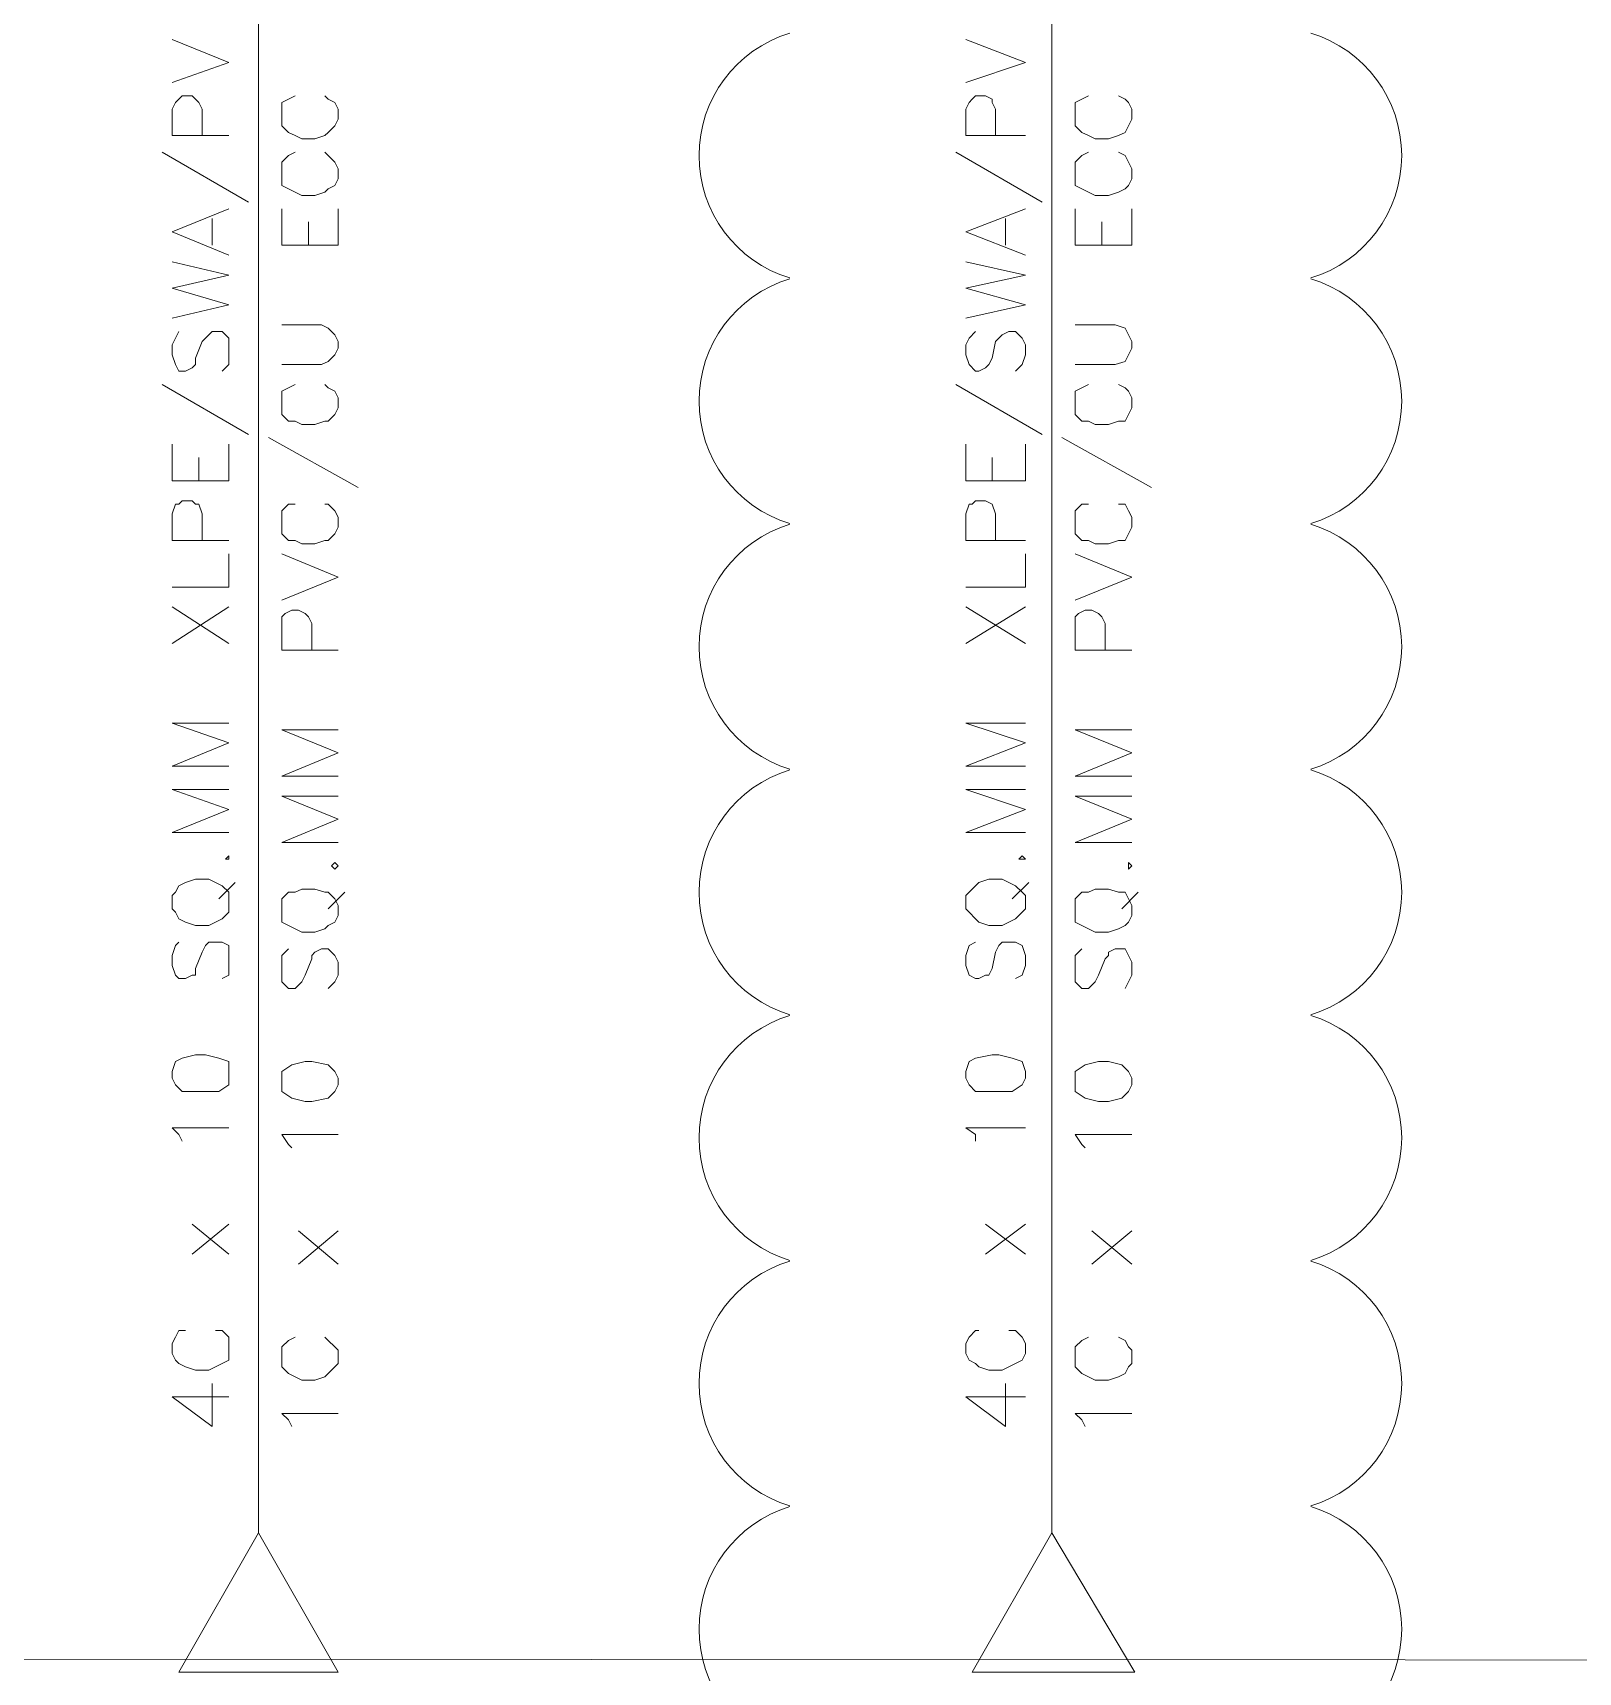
# Model space of a CAD drawing. Header units: inches. Extents: x 0.2 to 10.8, y 0.5 to 8.
# Drawn here: x 1.702 to 2.478, y 4.475 to 5.298 of the extents above; entities that cross this region are included whole.
import ezdxf

# ---------------------------------------------------------------- set-up
doc = ezdxf.new("R2010")
doc.units = ezdxf.units.IN
doc.header["$MEASUREMENT"] = 0
doc.layers.add('PDF_Geometry', color=7, linetype='Continuous')

msp = doc.modelspace()

# ---------------------------------------------------------------- linework, layer by layer
at = {"layer": 'PDF_Geometry', "lineweight": 9}
for points in [[(1.815, 4.545), (1.815, 5.54)], [(2.21333, 4.545), (2.21333, 5.54)]]:
    msp.add_lwpolyline(points, dxfattribs=at)
at = {"layer": 'PDF_Geometry', "lineweight": 13}
for points in [[(1.77167, 5.27333), (1.8, 5.28333), (1.77167, 5.295)], [(2.17, 5.27333), (2.2, 5.28333), (2.17, 5.295)], [(1.8, 5.24667), (1.77167, 5.24667), (1.77167, 5.26), (1.77333, 5.26333), (1.775, 5.265), (1.77667, 5.26667), (1.78167, 5.26667), (1.78333, 5.265), (1.785, 5.26333), (1.78667, 5.26), (1.78667, 5.24667)], [(1.83333, 5.26667), (1.83, 5.265), (1.82667, 5.26333), (1.82667, 5.26), (1.82667, 5.255), (1.82667, 5.25167), (1.83, 5.24833), (1.83333, 5.24667), (1.83667, 5.245), (1.84333, 5.245), (1.84833, 5.24667), (1.85, 5.24833), (1.85333, 5.25167), (1.855, 5.255), (1.855, 5.26), (1.85333, 5.26333), (1.85, 5.265), (1.84833, 5.26667)], [(2.2, 5.24667), (2.17, 5.24667), (2.17, 5.26), (2.17167, 5.26333), (2.17333, 5.265), (2.175, 5.26667), (2.18, 5.26667), (2.18333, 5.265), (2.18333, 5.26333), (2.185, 5.26), (2.185, 5.24667)], [(2.23167, 5.26667), (2.22833, 5.265), (2.225, 5.26333), (2.225, 5.26), (2.225, 5.255), (2.225, 5.25167), (2.22833, 5.24833), (2.23167, 5.24667), (2.235, 5.245), (2.24167, 5.245), (2.24667, 5.24667), (2.25, 5.24833), (2.25167, 5.25167), (2.25333, 5.255), (2.25333, 5.26), (2.25167, 5.26333), (2.25, 5.265), (2.24667, 5.26667)], [(1.76667, 5.23833), (1.81, 5.21333)], [(1.83333, 5.23833), (1.83, 5.23667), (1.82667, 5.23333), (1.82667, 5.23), (1.82667, 5.225), (1.82667, 5.22167), (1.83, 5.22), (1.83333, 5.21833), (1.83667, 5.21667), (1.84333, 5.21667), (1.84833, 5.21833), (1.85, 5.22), (1.85333, 5.22167), (1.855, 5.225), (1.855, 5.23), (1.85333, 5.23333), (1.85, 5.23667), (1.84833, 5.23833)], [(2.165, 5.23833), (2.20833, 5.21333)], [(2.23167, 5.23833), (2.22833, 5.23667), (2.225, 5.23333), (2.225, 5.23), (2.225, 5.225), (2.225, 5.22167), (2.22833, 5.22), (2.23167, 5.21833), (2.235, 5.21667), (2.24167, 5.21667), (2.24667, 5.21833), (2.25, 5.22), (2.25167, 5.22167), (2.25333, 5.225), (2.25333, 5.23), (2.25167, 5.23333), (2.25, 5.23667), (2.24667, 5.23833)], [(1.8, 5.18667), (1.77167, 5.19833), (1.8, 5.21)], [(1.79167, 5.19167), (1.79167, 5.205)], [(1.855, 5.19167), (1.82667, 5.19167), (1.82667, 5.21)], [(1.855, 5.19167), (1.855, 5.21)], [(2.2, 5.18667), (2.17, 5.19833), (2.2, 5.21)], [(2.19, 5.19167), (2.19, 5.205)], [(2.25333, 5.19167), (2.225, 5.19167), (2.225, 5.21)], [(2.25333, 5.19167), (2.25333, 5.21)], [(1.84, 5.19167), (1.84, 5.20333)], [(2.23833, 5.19167), (2.23833, 5.20333)], [(1.77167, 5.155), (1.8, 5.16167), (1.77167, 5.17), (1.8, 5.17667), (1.77167, 5.18333)], [(2.17, 5.155), (2.2, 5.16167), (2.17, 5.17), (2.2, 5.17667), (2.17, 5.18333)], [(1.775, 5.14833), (1.77333, 5.145), (1.77167, 5.14167), (1.77167, 5.13667), (1.77333, 5.13167), (1.775, 5.12833), (1.77833, 5.12833), (1.78167, 5.13), (1.78333, 5.13167), (1.78333, 5.135), (1.78667, 5.14333), (1.78833, 5.145), (1.79, 5.14667), (1.79167, 5.14833), (1.79667, 5.14833), (1.8, 5.145), (1.8, 5.14167), (1.8, 5.13667), (1.8, 5.13167), (1.79667, 5.12833)], [(1.82667, 5.13167), (1.84667, 5.13167), (1.85, 5.13333), (1.85333, 5.13667), (1.855, 5.14), (1.855, 5.14333), (1.85333, 5.14667), (1.85, 5.15), (1.84667, 5.15167), (1.82667, 5.15167)], [(2.175, 5.14833), (2.17167, 5.145), (2.17, 5.14167), (2.17, 5.13667), (2.17167, 5.13167), (2.175, 5.12833), (2.17667, 5.12833), (2.18, 5.13), (2.18167, 5.13167), (2.18333, 5.135), (2.185, 5.14333), (2.18667, 5.145), (2.18833, 5.14667), (2.19167, 5.14833), (2.195, 5.14833), (2.19833, 5.145), (2.2, 5.14167), (2.2, 5.13667), (2.19833, 5.13167), (2.195, 5.12833)], [(2.225, 5.13167), (2.245, 5.13167), (2.25, 5.13333), (2.25167, 5.13667), (2.25333, 5.14), (2.25333, 5.14333), (2.25167, 5.14667), (2.25, 5.15), (2.245, 5.15167), (2.225, 5.15167)], [(1.76667, 5.12167), (1.81, 5.09667)], [(1.83333, 5.12167), (1.83, 5.12), (1.82667, 5.11833), (1.82667, 5.115), (1.82667, 5.11), (1.82667, 5.10667), (1.83, 5.10333), (1.83333, 5.10333), (1.83667, 5.10167), (1.84333, 5.10167), (1.84833, 5.10333), (1.85, 5.10333), (1.85333, 5.10667), (1.855, 5.11), (1.855, 5.115), (1.85333, 5.11833), (1.85, 5.12), (1.84833, 5.12167)], [(2.165, 5.12167), (2.20833, 5.09667)], [(2.23167, 5.12167), (2.22833, 5.12), (2.225, 5.11833), (2.225, 5.115), (2.225, 5.11), (2.225, 5.10667), (2.22833, 5.10333), (2.23167, 5.10333), (2.235, 5.10167), (2.24167, 5.10167), (2.24667, 5.10333), (2.25, 5.10333), (2.25167, 5.10667), (2.25333, 5.11), (2.25333, 5.115), (2.25167, 5.11833), (2.25, 5.12), (2.24667, 5.12167)], [(1.8, 5.07333), (1.77167, 5.07333), (1.77167, 5.09167)], [(1.8, 5.07333), (1.8, 5.09167)], [(1.82, 5.095), (1.865, 5.07)], [(2.2, 5.07333), (2.17, 5.07333), (2.17, 5.09167)], [(2.2, 5.07333), (2.2, 5.09167)], [(2.21833, 5.095), (2.26333, 5.07)], [(1.785, 5.07333), (1.785, 5.085)], [(2.18333, 5.07333), (2.18333, 5.085)], [(1.8, 5.04333), (1.77167, 5.04333), (1.77167, 5.05667), (1.77333, 5.06167), (1.775, 5.06167), (1.77667, 5.06333), (1.78167, 5.06333), (1.78333, 5.06167), (1.785, 5.06167), (1.78667, 5.05667), (1.78667, 5.04333)], [(1.83333, 5.06167), (1.83, 5.06167), (1.82667, 5.05833), (1.82667, 5.055), (1.82667, 5.05), (1.82667, 5.04667), (1.83, 5.04333), (1.83333, 5.04333), (1.83667, 5.04167), (1.84333, 5.04167), (1.84833, 5.04333), (1.85, 5.04333), (1.85333, 5.04667), (1.855, 5.05), (1.855, 5.055), (1.85333, 5.05833), (1.85, 5.06167), (1.84833, 5.06167)], [(2.2, 5.04333), (2.17, 5.04333), (2.17, 5.05667), (2.17167, 5.06167), (2.17333, 5.06167), (2.175, 5.06333), (2.18, 5.06333), (2.18333, 5.06167), (2.185, 5.05667), (2.185, 5.04333)], [(2.23167, 5.06167), (2.22833, 5.06167), (2.225, 5.05833), (2.225, 5.055), (2.225, 5.05), (2.225, 5.04667), (2.22833, 5.04333), (2.23167, 5.04333), (2.235, 5.04167), (2.24167, 5.04167), (2.24667, 5.04333), (2.25, 5.04333), (2.25167, 5.04667), (2.25333, 5.05), (2.25333, 5.055), (2.25167, 5.05833), (2.25, 5.06167), (2.24667, 5.06167)], [(1.77167, 5.02), (1.8, 5.02), (1.8, 5.03667)], [(1.82667, 5.01333), (1.855, 5.025), (1.82667, 5.03667)], [(2.17, 5.02), (2.2, 5.02), (2.2, 5.03667)], [(2.225, 5.01333), (2.25333, 5.025), (2.225, 5.03667)], [(1.77167, 4.99167), (1.8, 5.01)], [(1.77167, 5.01), (1.8, 4.99167)], [(1.855, 4.98833), (1.82667, 4.98833), (1.82667, 5.00167), (1.82667, 5.005), (1.82833, 5.00667), (1.83167, 5.00833), (1.835, 5.00833), (1.83833, 5.00667), (1.84, 5.005), (1.84167, 5.00167), (1.84167, 4.98833)], [(2.17, 4.99167), (2.2, 5.01)], [(2.17, 5.01), (2.2, 4.99167)], [(2.25333, 4.98833), (2.225, 4.98833), (2.225, 5.00167), (2.225, 5.005), (2.22667, 5.00667), (2.23, 5.00833), (2.23333, 5.00833), (2.23667, 5.00667), (2.23833, 5.005), (2.24, 5.00167), (2.24, 4.98833)], [(1.8, 4.93), (1.77167, 4.93), (1.8, 4.94167), (1.77167, 4.95167), (1.8, 4.95167)], [(1.855, 4.925), (1.82667, 4.925), (1.855, 4.93667), (1.82667, 4.94833), (1.855, 4.94833)], [(2.2, 4.93), (2.17, 4.93), (2.2, 4.94167), (2.17, 4.95167), (2.2, 4.95167)], [(2.25333, 4.925), (2.225, 4.925), (2.25333, 4.93667), (2.225, 4.94833), (2.25333, 4.94833)], [(1.8, 4.89667), (1.77167, 4.89667), (1.8, 4.90833), (1.77167, 4.91833), (1.8, 4.91833)], [(2.2, 4.89667), (2.17, 4.89667), (2.2, 4.90833), (2.17, 4.91833), (2.2, 4.91833)], [(1.855, 4.89167), (1.82667, 4.89167), (1.855, 4.90333), (1.82667, 4.915), (1.855, 4.915)], [(2.25333, 4.89167), (2.225, 4.89167), (2.25333, 4.90333), (2.225, 4.915), (2.25333, 4.915)], [(1.79833, 4.88333), (1.8, 4.88333), (1.8, 4.885), (1.79833, 4.88333)], [(2.19667, 4.88333), (2.19833, 4.88333), (2.2, 4.88333), (2.19833, 4.885), (2.19667, 4.88333)], [(1.85167, 4.88), (1.85333, 4.87833), (1.855, 4.88), (1.85333, 4.88167), (1.85167, 4.88)], [(2.25167, 4.88), (2.25167, 4.87833), (2.25333, 4.88), (2.25167, 4.88167), (2.25167, 4.88)], [(1.77167, 4.85833), (1.77333, 4.85667), (1.775, 4.85333), (1.77833, 4.85167), (1.78333, 4.85), (1.79, 4.85), (1.79333, 4.85167), (1.79667, 4.85333), (1.8, 4.85667), (1.8, 4.85833), (1.8, 4.865), (1.8, 4.86667), (1.79667, 4.87), (1.79333, 4.87167), (1.79, 4.87333), (1.78333, 4.87333), (1.77833, 4.87167), (1.775, 4.87), (1.77333, 4.86667), (1.77167, 4.865), (1.77167, 4.85833)], [(1.795, 4.86333), (1.80333, 4.87167)], [(1.82667, 4.855), (1.82667, 4.85167), (1.83, 4.85), (1.83333, 4.84833), (1.83667, 4.84667), (1.84333, 4.84667), (1.84833, 4.84833), (1.85, 4.85), (1.85333, 4.85167), (1.855, 4.855), (1.855, 4.86), (1.85333, 4.86333), (1.85, 4.86667), (1.84833, 4.86667), (1.84333, 4.86833), (1.83667, 4.86833), (1.83333, 4.86667), (1.83, 4.86667), (1.82667, 4.86333), (1.82667, 4.86), (1.82667, 4.855)], [(1.85, 4.85833), (1.85833, 4.86667)], [(2.17, 4.85833), (2.17167, 4.85667), (2.175, 4.85333), (2.17667, 4.85167), (2.18167, 4.85), (2.18833, 4.85), (2.19167, 4.85167), (2.195, 4.85333), (2.19833, 4.85667), (2.2, 4.85833), (2.2, 4.865), (2.19833, 4.86667), (2.195, 4.87), (2.19167, 4.87167), (2.18833, 4.87333), (2.18167, 4.87333), (2.17667, 4.87167), (2.175, 4.87), (2.17167, 4.86667), (2.17, 4.865), (2.17, 4.85833)], [(2.19333, 4.86333), (2.20167, 4.87167)], [(2.225, 4.855), (2.225, 4.85167), (2.22833, 4.85), (2.23167, 4.84833), (2.235, 4.84667), (2.24167, 4.84667), (2.24667, 4.84833), (2.25, 4.85), (2.25167, 4.85167), (2.25333, 4.855), (2.25333, 4.86), (2.25167, 4.86333), (2.25, 4.86667), (2.24667, 4.86667), (2.24167, 4.86833), (2.235, 4.86833), (2.23167, 4.86667), (2.22833, 4.86667), (2.225, 4.86333), (2.225, 4.86), (2.225, 4.855)], [(2.24833, 4.85833), (2.25667, 4.86667)], [(1.775, 4.84167), (1.77333, 4.84), (1.77167, 4.835), (1.77167, 4.83), (1.77333, 4.825), (1.775, 4.82333), (1.77833, 4.82333), (1.78167, 4.825), (1.78333, 4.825), (1.78333, 4.82833), (1.78667, 4.83667), (1.78833, 4.84), (1.79, 4.84167), (1.79167, 4.84167), (1.79667, 4.84167), (1.8, 4.84), (1.8, 4.835), (1.8, 4.83), (1.8, 4.825), (1.79667, 4.82333)], [(2.175, 4.84167), (2.17167, 4.84), (2.17, 4.835), (2.17, 4.83), (2.17167, 4.825), (2.175, 4.82333), (2.17667, 4.82333), (2.18, 4.825), (2.18167, 4.825), (2.18333, 4.82833), (2.185, 4.83667), (2.18667, 4.84), (2.18833, 4.84167), (2.19167, 4.84167), (2.195, 4.84167), (2.19833, 4.84), (2.2, 4.835), (2.2, 4.83), (2.19833, 4.825), (2.195, 4.82333)], [(1.83, 4.83833), (1.82667, 4.835), (1.82667, 4.83167), (1.82667, 4.825), (1.82667, 4.82167), (1.83, 4.81833), (1.83333, 4.81833), (1.835, 4.82), (1.83667, 4.82167), (1.83833, 4.825), (1.84167, 4.83333), (1.84167, 4.835), (1.84333, 4.83667), (1.84667, 4.83833), (1.85, 4.83833), (1.85333, 4.835), (1.855, 4.83167), (1.855, 4.825), (1.85333, 4.82167), (1.85, 4.81833)], [(2.22833, 4.83833), (2.225, 4.835), (2.225, 4.83167), (2.225, 4.825), (2.225, 4.82167), (2.22833, 4.81833), (2.23167, 4.81833), (2.23333, 4.82), (2.235, 4.82167), (2.23667, 4.825), (2.24, 4.83333), (2.24167, 4.835), (2.24167, 4.83667), (2.245, 4.83833), (2.25, 4.83833), (2.25167, 4.835), (2.25333, 4.83167), (2.25333, 4.825), (2.25167, 4.82167), (2.25, 4.81833)], [(1.77167, 4.77333), (1.77333, 4.77), (1.77667, 4.76667), (1.78333, 4.76667), (1.78833, 4.76667), (1.795, 4.76667), (1.8, 4.77), (1.8, 4.77333), (1.8, 4.77667), (1.8, 4.78167), (1.795, 4.78333), (1.78833, 4.785), (1.78333, 4.785), (1.77667, 4.78333), (1.77333, 4.78167), (1.77167, 4.77667), (1.77167, 4.77333)], [(2.17, 4.77333), (2.17167, 4.77), (2.175, 4.76667), (2.18333, 4.76667), (2.18667, 4.76667), (2.19333, 4.76667), (2.19833, 4.77), (2.2, 4.77333), (2.2, 4.77667), (2.19833, 4.78167), (2.19333, 4.78333), (2.18667, 4.785), (2.18333, 4.785), (2.175, 4.78333), (2.17167, 4.78167), (2.17, 4.77667), (2.17, 4.77333)], [(1.82667, 4.77), (1.82667, 4.76667), (1.83167, 4.76333), (1.83833, 4.76167), (1.84167, 4.76167), (1.85, 4.76333), (1.85333, 4.76667), (1.855, 4.77), (1.855, 4.77333), (1.85333, 4.77667), (1.85, 4.78), (1.84167, 4.78167), (1.83833, 4.78167), (1.83167, 4.78), (1.82667, 4.77667), (1.82667, 4.77333), (1.82667, 4.77)], [(2.225, 4.77), (2.225, 4.76667), (2.23, 4.76333), (2.23667, 4.76167), (2.24167, 4.76167), (2.24833, 4.76333), (2.25167, 4.76667), (2.25333, 4.77), (2.25333, 4.77333), (2.25167, 4.77667), (2.24833, 4.78), (2.24167, 4.78167), (2.23667, 4.78167), (2.23, 4.78), (2.225, 4.77667), (2.225, 4.77333), (2.225, 4.77)], [(1.77667, 4.74167), (1.775, 4.745), (1.77167, 4.74833), (1.8, 4.74833)], [(1.83167, 4.73833), (1.83, 4.74), (1.82667, 4.745), (1.855, 4.745)], [(2.175, 4.74167), (2.175, 4.745), (2.17, 4.74833), (2.2, 4.74833)], [(2.23, 4.73833), (2.22833, 4.74), (2.225, 4.745), (2.25333, 4.745)], [(1.78167, 4.685), (1.8, 4.7)], [(1.78167, 4.7), (1.8, 4.685)], [(1.835, 4.68), (1.855, 4.69667)], [(1.835, 4.69667), (1.855, 4.68)], [(2.18, 4.685), (2.2, 4.7)], [(2.18, 4.7), (2.2, 4.685)], [(2.23333, 4.68), (2.25333, 4.69667)], [(2.23333, 4.69667), (2.25333, 4.68)], [(1.77833, 4.64667), (1.775, 4.64667), (1.77333, 4.64333), (1.77167, 4.64), (1.77167, 4.635), (1.77333, 4.63167), (1.775, 4.63), (1.77833, 4.62833), (1.78333, 4.62667), (1.79, 4.62667), (1.79333, 4.62833), (1.79667, 4.63), (1.8, 4.63167), (1.8, 4.635), (1.8, 4.64), (1.8, 4.64333), (1.79667, 4.64667), (1.79333, 4.64667)], [(2.17667, 4.64667), (2.175, 4.64667), (2.17167, 4.64333), (2.17, 4.64), (2.17, 4.635), (2.17167, 4.63167), (2.175, 4.63), (2.17667, 4.62833), (2.18167, 4.62667), (2.18833, 4.62667), (2.19167, 4.62833), (2.195, 4.63), (2.19833, 4.63167), (2.2, 4.635), (2.2, 4.64), (2.19833, 4.64333), (2.195, 4.64667), (2.19167, 4.64667)], [(1.83333, 4.64333), (1.83, 4.64167), (1.82667, 4.63833), (1.82667, 4.63667), (1.82667, 4.63), (1.82667, 4.62833), (1.83, 4.625), (1.83333, 4.62333), (1.83667, 4.62167), (1.84333, 4.62167), (1.84833, 4.62333), (1.85, 4.625), (1.85333, 4.62833), (1.855, 4.63), (1.855, 4.63667), (1.85333, 4.63833), (1.85, 4.64167), (1.84833, 4.64333)], [(2.23167, 4.64333), (2.22833, 4.64167), (2.225, 4.63833), (2.225, 4.63667), (2.225, 4.63), (2.225, 4.62833), (2.22833, 4.625), (2.23167, 4.62333), (2.235, 4.62167), (2.24167, 4.62167), (2.24667, 4.62333), (2.25, 4.625), (2.25167, 4.62833), (2.25333, 4.63), (2.25333, 4.63667), (2.25167, 4.63833), (2.25, 4.64167), (2.24667, 4.64333)], [(1.8, 4.61333), (1.77167, 4.61333), (1.79167, 4.59833), (1.79167, 4.62)], [(2.2, 4.61333), (2.17, 4.61333), (2.19, 4.59833), (2.19, 4.62)], [(1.83167, 4.59833), (1.83, 4.60167), (1.82667, 4.605), (1.855, 4.605)], [(2.23, 4.59833), (2.22833, 4.60167), (2.225, 4.605), (2.25333, 4.605)], [(1.815, 4.545), (1.775, 4.475), (1.855, 4.475), (1.815, 4.545)], [(2.21333, 4.545), (2.17333, 4.475), (2.255, 4.475), (2.21333, 4.545)], [(1.165, 4.48167), (1.165, 4.47), (5.25, 4.46833), (5.25, 4.48), (1.165, 4.48167)]]:
    msp.add_lwpolyline(points, dxfattribs=at)
at = {"layer": 'PDF_Geometry', "color": 1, "lineweight": 13}
for centre, start, end in [((2.10037, 5.23667), 106.8763, 253.12371), ((2.32463, 5.23667), 286.8763, 73.12371), ((2.10037, 5.11333), 106.8763, 253.12371), ((2.32463, 5.11333), 286.87618, 73.12382), ((2.10037, 4.99), 106.87618, 253.12382), ((2.32463, 4.99), 286.8763, 73.12371), ((2.10037, 4.86667), 106.87623, 253.12378), ((2.32463, 4.86667), 286.87623, 73.12378), ((2.10037, 4.74333), 106.87623, 253.12378), ((2.32463, 4.74333), 286.87623, 73.12378), ((2.10037, 4.62), 106.87623, 253.12378), ((2.32463, 4.62), 286.87623, 73.12378), ((2.10037, 4.49667), 106.87623, 253.12378), ((2.32463, 4.49667), 286.87623, 73.12378)]:
    msp.add_arc(centre, 0.06425, start, end, dxfattribs=at)

doc.saveas('drawing.dxf')
